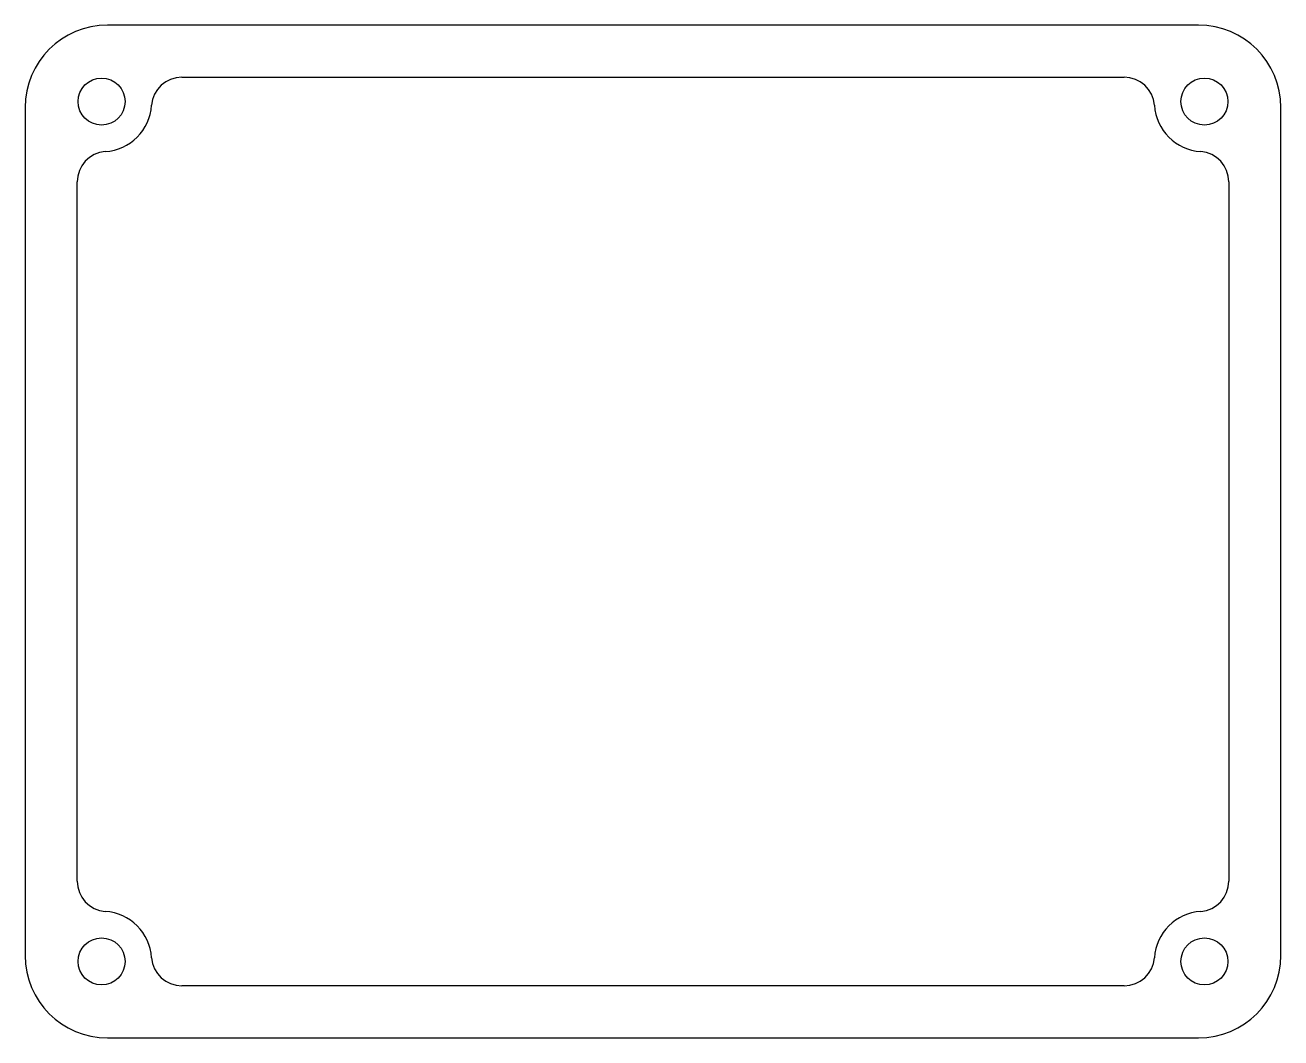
# Model space of a CAD drawing. Header units: millimetres. Extents: x -38.9 to 38.9, y -31.4 to 31.4.
import ezdxf

# ---------------------------------------------------------------- set-up
doc = ezdxf.new("R2010")
doc.units = ezdxf.units.MM
doc.layers.add('CUTOUTS', color=1, linetype='CONTINUOUS')
doc.layers.add('PERIMETER', color=5, linetype='CONTINUOUS')

msp = doc.modelspace()

# ---------------------------------------------------------------- linework, layer by layer
at = {"layer": 'CUTOUTS'}
for p, q in [((-29.214, 28.175), (29.214, 28.175)), ((-35.71, -21.679), (-35.71, 21.679)), ((35.71, 21.679), (35.71, -21.679)), ((29.214, -28.175), (-29.214, -28.175))]:
    msp.add_line(p, q, dxfattribs=at)
for centre in [(-34.2, 26.665), (34.2, 26.665), (-34.2, -26.665), (34.2, -26.665)]:
    msp.add_circle(centre, 1.46, dxfattribs=at)
for centre, radius, start, end in [((-29.214, 26.29), 1.885, 90, 175.69878), ((29.214, 26.29), 1.885, 4.30122, 90), ((-34.2, 26.665), 3.115, 274.30122, 355.69878), ((34.2, 26.665), 3.115, 184.30122, 265.69878), ((-33.825, 21.679), 1.885, 94.30122, 180), ((33.825, 21.679), 1.885, 0, 85.69878), ((-33.825, -21.679), 1.885, 180, 265.69878), ((33.825, -21.679), 1.885, -85.69878, 0), ((-34.2, -26.665), 3.115, 4.30122, 85.69878), ((34.2, -26.665), 3.115, 94.30122, 175.69878), ((-29.214, -26.29), 1.885, 184.30122, 270), ((29.214, -26.29), 1.885, 270, 355.69878)]:
    msp.add_arc(centre, radius, start, end, dxfattribs=at)
at = {"layer": 'PERIMETER'}
for p, q in [((33.825, 31.405), (-33.825, 31.405)), ((-38.94, 26.29), (-38.94, -26.29)), ((38.94, -26.29), (38.94, 26.29)), ((-33.825, -31.405), (33.825, -31.405))]:
    msp.add_line(p, q, dxfattribs=at)
for centre, start, end in [((-33.825, 26.29), 90, 180), ((33.825, 26.29), 0, 90), ((-33.825, -26.29), 180, 270), ((33.825, -26.29), -90, 0)]:
    msp.add_arc(centre, 5.115, start, end, dxfattribs=at)

doc.saveas('drawing.dxf')
